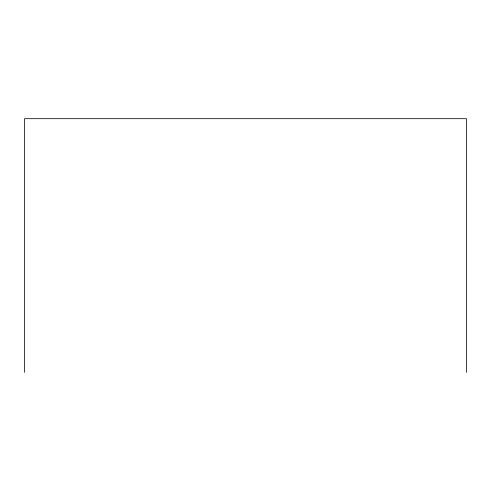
<?xml version="1.0" encoding="UTF-8"?>
<svg xmlns="http://www.w3.org/2000/svg" width="491" height="491" viewBox="0 0 491 491"><rect width="100%" height="100%" fill="white"/><g stroke="black" fill="none" stroke-linecap="round" stroke-linejoin="round"><path stroke-width="0.74" d="M466.45 372.319L466.45 118.681L24.55 118.681L24.55 372.319"/></g></svg>
